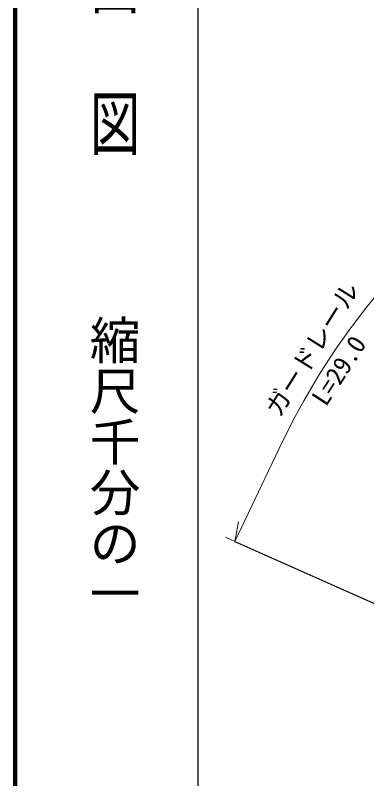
# Model space of a CAD drawing. Units: millimetres, scale not verified. Extents: x 40000 to 680000, y 20000 to 380000.
# Drawn here: x 40000 to 74653, y 245227 to 320562 of the extents above; entities that cross this region are included whole.
import ezdxf
from ezdxf.enums import TextEntityAlignment as Align

# ---------------------------------------------------------------- set-up
doc = ezdxf.new("R2010")
doc.units = ezdxf.units.MM
doc.header["$LTSCALE"] = 1000
for name, color, linetype, lineweight in [('M-BMK-OTRS', 5, 'Continuous', 25), ('M-STR-HTXT', 7, 'Continuous', 13), ('M-TTL', 2, 'Continuous', 140), ('M-TTL-BAND', 7, 'Continuous', 25)]:
    doc.layers.add(name, color=color, linetype=linetype, lineweight=lineweight)
doc.styles.add('@ＭＳ ゴシック', font='')
doc.styles.add('ＭＳ ゴシック', font='')
doc.styles.get('@ＭＳ ゴシック').set_extended_font_data('@MS Gothic')
doc.styles.get('ＭＳ ゴシック').set_extended_font_data('MS Gothic')

msp = doc.modelspace()

# ---------------------------------------------------------------- linework, layer by layer
at = {"layer": 'M-BMK-OTRS'}
msp.add_line((61660, 268640), (121038, 242196), dxfattribs=at)
at = {"layer": 'M-STR-HTXT'}
for p, q in [((61650, 268644), (66325, 278430)), ((61650, 268644), (62018, 270574)), ((60737, 269051), (61660, 268640))]:
    msp.add_line(p, q, dxfattribs=at)
msp.add_arc((129489, 248260), 70000, 130.42566, 154.46877, dxfattribs=at)
at = {"layer": 'M-TTL'}
msp.add_line((40000, 380000), (40000, 20000), dxfattribs=at)
msp.add_line((40000, 380000), (40000, 20000), dxfattribs=at)
at = {"layer": 'M-TTL-BAND'}
msp.add_line((58000, 370000), (58000, 20000), dxfattribs=at)
msp.add_line((58000, 370000), (58000, 20000), dxfattribs=at)

# ---------------------------------------------------------------- texts
at = {"layer": 'M-STR-HTXT', "style": 'ＭＳ ゴシック'}
msp.add_text('ガードレール', height=1833, rotation=58.033, dxfattribs=at).set_placement((70502, 286871), align=Align.BOTTOM_CENTER)
msp.add_text('L=29.0', height=1833, rotation=57.18, dxfattribs=at).set_placement((71129, 286000), align=Align.TOP_CENTER)
at = {"layer": 'M-TTL-BAND', "style": '@ＭＳ ゴシック', "width": 1.4}
msp.add_text('平  面  図', height=3666, rotation=270, dxfattribs=at).set_placement((49777, 306475), align=Align.MIDDLE_RIGHT)
msp.add_text('平  面  図', height=3666, rotation=270, dxfattribs=at).set_placement((49777, 306475), align=Align.MIDDLE_RIGHT)
at = {"layer": 'M-TTL-BAND', "style": '@ＭＳ ゴシック'}
msp.add_text('縮尺千分の一', height=3666, rotation=270, dxfattribs=at).set_placement((49777, 261030), align=Align.MIDDLE_RIGHT)
msp.add_text('縮尺千分の一', height=3666, rotation=270, dxfattribs=at).set_placement((49777, 261030), align=Align.MIDDLE_RIGHT)

doc.saveas('drawing.dxf')
